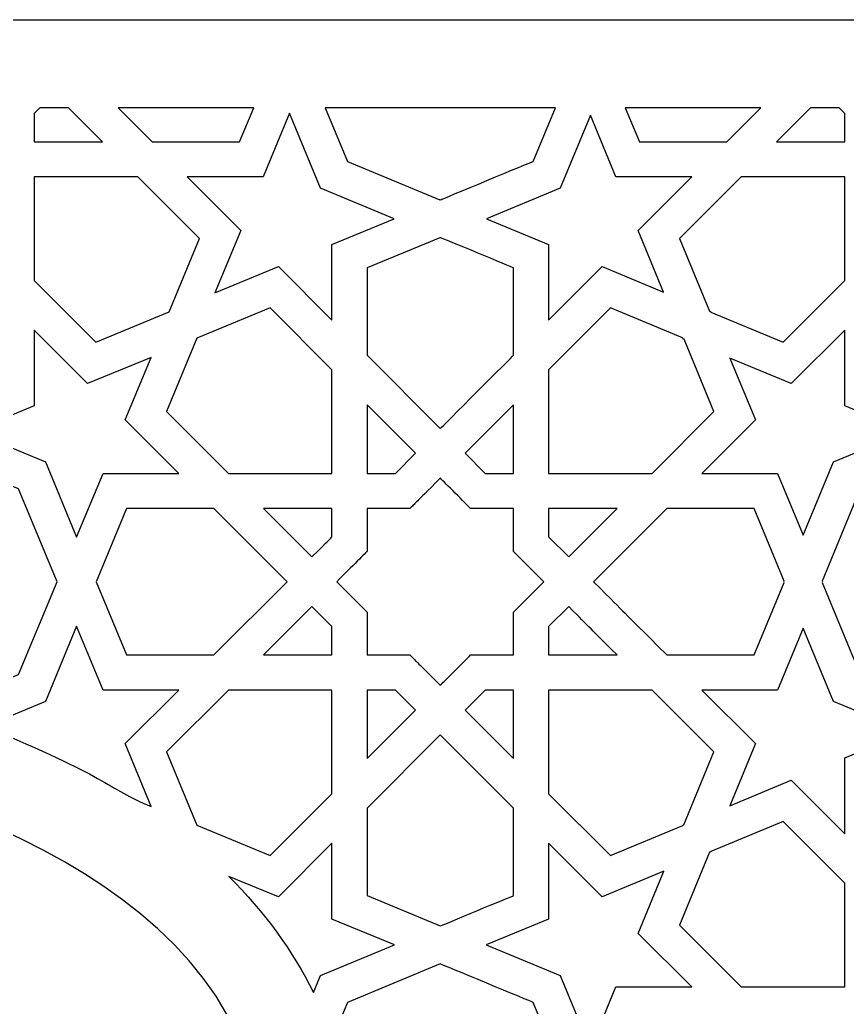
# Model space of a CAD drawing. Header units: millimetres. Extents: x -140 to 140, y -101 to 100.
# Drawn here: x 35.2 to 83.1, y 43 to 100.2 of the extents above; entities that cross this region are included whole.
import ezdxf

# ---------------------------------------------------------------- set-up
doc = ezdxf.new("R2010")
doc.units = ezdxf.units.MM
doc.header["$MEASUREMENT"] = 0
doc.layers.add('layer 1', color=7, linetype='Continuous')

msp = doc.modelspace()

# ---------------------------------------------------------------- linework, layer by layer
at = {"layer": 'layer 1', "color": 250}
for points, knots in [([(140.0147, 100.1536), (140.0147, 100.1536), (-139.8764, 100.1536), (-139.8764, 100.1536), (-139.8764, 100.1536), (-139.8764, 100.1536), (-139.8764, 99.5579), (-139.8764, 99.5579), (-139.8764, 99.5579), (-139.8764, 99.5579), (-139.8764, 88.9941), (-139.8764, 88.9941), (-139.8764, 88.9941), (-139.8764, 88.9941), (-139.8764, 86.6756), (-139.8764, 86.6756), (-139.8764, 86.6756), (-139.8764, 86.6756), (-139.8764, 84.1782), (-139.8764, 84.1782), (-139.8764, 84.1782), (-139.8764, 84.1782), (-139.8764, 81.5098), (-139.8764, 81.5098), (-139.8764, 81.5098), (-139.8764, 81.5098), (-139.8764, 75.6908), (-139.8764, 75.6908), (-139.8764, 75.6908), (-139.8764, 75.6908), (-139.8764, 72.556), (-139.8764, 72.556), (-139.8764, 72.556), (-139.8764, 72.556), (-139.8764, 69.2813), (-139.8764, 69.2813), (-139.8764, 69.2813), (-139.8764, 69.2813), (-139.8764, 65.8746), (-139.8764, 65.8746), (-139.8764, 65.8746), (-139.8764, 65.8746), (-139.8764, 62.3437), (-139.8764, 62.3437), (-139.8764, 62.3437), (-139.8764, 62.3437), (-139.8764, 58.6964), (-139.8764, 58.6964), (-139.8764, 58.6964), (-139.8764, 58.6964), (-139.8764, 54.9405), (-139.8764, 54.9405), (-139.8764, 54.9405), (-139.8764, 54.9405), (-139.8764, 51.0839), (-139.8764, 51.0839), (-139.8764, 51.0839), (-139.8764, 51.0839), (-139.8764, 47.1343), (-139.8764, 47.1343), (-139.8764, 47.1343), (-139.8764, 47.1343), (-139.8764, 38.9875), (-139.8764, 38.9875), (-139.8764, 38.9875), (-139.8764, 38.9875), (-139.8764, 34.806), (-139.8764, 34.806), (-139.8764, 34.806), (-139.8764, 34.806), (-139.8764, 21.9223), (-139.8764, 21.9223), (-139.8764, 21.9223), (-139.8764, 21.9223), (-139.8764, 17.5408), (-139.8764, 17.5408), (-139.8764, 17.5408), (-139.8764, 17.5408), (-139.8764, 13.1289), (-139.8764, 13.1289), (-139.8764, 13.1289), (-139.8764, 13.1289), (-139.8764, 8.6943), (-139.8764, 8.6943), (-139.8764, 8.6943), (-139.8764, 8.6943), (-139.8764, -9.1139), (-139.8764, -9.1139), (-139.8764, -9.1139), (-139.8764, -9.1139), (-139.8764, -13.5445), (-139.8764, -13.5445), (-139.8764, -13.5445), (-139.8764, -13.5445), (-139.8764, -17.9507), (-139.8764, -17.9507), (-139.8764, -17.9507), (-139.8764, -17.9507), (-139.8764, -22.3249), (-139.8764, -22.3249), (-139.8764, -22.3249), (-139.8764, -22.3249), (-139.8764, -35.177), (-139.8764, -35.177), (-139.8764, -35.177), (-139.8764, -35.177), (-139.8764, -39.3448), (-139.8764, -39.3448), (-139.8764, -39.3448), (-139.8764, -39.3448), (-139.8764, -43.4415), (-139.8764, -43.4415), (-139.8764, -43.4415), (-139.8764, -43.4415), (-139.8764, -47.4593), (-139.8764, -47.4593), (-139.8764, -47.4593), (-139.8764, -47.4593), (-139.8764, -51.3903), (-139.8764, -51.3903), (-139.8764, -51.3903), (-139.8764, -51.3903), (-139.8764, -55.2267), (-139.8764, -55.2267), (-139.8764, -55.2267), (-139.8764, -55.2267), (-139.8764, -58.9607), (-139.8764, -58.9607), (-139.8764, -58.9607), (-139.8764, -58.9607), (-139.8764, -62.5846), (-139.8764, -62.5846), (-139.8764, -62.5846), (-139.8764, -62.5846), (-139.8764, -66.0904), (-139.8764, -66.0904), (-139.8764, -66.0904), (-139.8764, -66.0904), (-139.8764, -69.4704), (-139.8764, -69.4704), (-139.8764, -69.4704), (-139.8764, -69.4704), (-139.8764, -72.7168), (-139.8764, -72.7168), (-139.8764, -72.7168), (-139.8764, -72.7168), (-139.8764, -75.8217), (-139.8764, -75.8217), (-139.8764, -75.8217), (-139.8764, -75.8217), (-139.8764, -78.7773), (-139.8764, -78.7773), (-139.8764, -78.7773), (-139.8764, -78.7773), (-139.8764, -81.5759), (-139.8764, -81.5759), (-139.8764, -81.5759), (-139.8764, -81.5759), (-139.8764, -84.2096), (-139.8764, -84.2096), (-139.8764, -84.2096), (-139.8764, -84.2096), (-139.8764, -86.6706), (-139.8764, -86.6706), (-139.8764, -86.6706), (-139.8764, -86.6706), (-139.8764, -88.951), (-139.8764, -88.951), (-139.8764, -88.951), (-139.8764, -88.951), (-139.8764, -91.0432), (-139.8764, -91.0432), (-139.8764, -91.0432), (-139.8764, -91.0432), (-139.8764, -92.9392), (-139.8764, -92.9392), (-139.8764, -92.9392), (-139.8764, -92.9392), (-139.8764, -94.6312), (-139.8764, -94.6312), (-139.8764, -94.6312), (-139.8764, -94.6312), (-139.8764, -96.1114), (-139.8764, -96.1114), (-139.8764, -96.1114), (-139.8764, -96.1114), (-139.8764, -97.3721), (-139.8764, -97.3721), (-139.8764, -97.3721), (-139.8764, -97.3721), (-139.8764, -98.4054), (-139.8764, -98.4054), (-139.8764, -98.4054), (-139.8764, -98.4054), (-139.8764, -99.2035), (-139.8764, -99.2035), (-139.8764, -99.2035), (-139.8764, -99.2035), (-139.8764, -99.7585), (-139.8764, -99.7585), (-139.8764, -99.7585), (-125.4025, -99.7585), (-115.0856, -101.2775), (-104.9426, -90.8851), (-104.9426, -90.8851), (-104.9426, -90.8851), (-104.9426, -90.8851), (-104.9426, -90.8851), (-104.9426, -90.8851), (-99.3937, -85.199), (-96.58, -77.8047), (-96.58, -70.3552), (-96.58, -70.3552), (-108.703, -65.4758), (-112.13, -49.9681), (-103.3724, -40.4213), (-103.3724, -40.4213), (-103.3724, -40.4213), (-103.3724, -40.4213), (-103.3724, -40.4213), (-103.3724, -40.4213), (-103.1942, -40.2272), (-103.0136, -40.0353), (-102.8277, -39.8487), (-102.8277, -39.8487), (-118.8351, -30.027), (-111.7826, -5.2691), (-93.066, -5.2691), (-93.066, -5.2691), (-91.9046, -5.2691), (-93.0533, -5.7411), (-92.8913, -1.01), (-92.8913, -1.01), (-92.8913, -1.01), (-92.8913, -1.01), (-92.8913, -1.01), (-92.8913, -1.01), (-92.6423, 6.1613), (-88.3232, 12.2537), (-82.3507, 15.1659), (-82.3507, 15.1659), (-82.3507, 15.1659), (-82.3507, 15.1659), (-82.3507, 15.1659), (-82.3507, 15.1659), (-79.7056, 16.4532), (-77.0304, 17.0286), (-74.1818, 17.0219), (-74.1818, 17.0219), (-74.1818, 17.0219), (-74.1878, 17.0282), (-74.1878, 17.0282), (-74.1878, 17.0282), (-71.8206, 17.0208), (-69.5498, 16.558), (-67.606, 15.8143), (-67.606, 15.8143), (-68.4502, 20.816), (-67.1788, 26.3663), (-63.591, 30.7107), (-63.591, 30.7107), (-58.7301, 36.6021), (-51.4724, 37.7797), (-48.9388, 37.4982), (-48.9388, 37.4982), (-47.4973, 44.909), (-40.9854, 50.1611), (-33.8967, 53.3344), (-33.8967, 53.3344), (-19.2454, 59.8922), (-14.2201, 57.6693), (0.0691, 71.2862), (0.0691, 71.2862), (10.1692, 61.6652), (16.9316, 59.6579), (16.9316, 59.6579), (16.9316, 59.6579), (26.1976, 55.9276), (46.2287, 52.1452), (49.0774, 37.4982), (49.0774, 37.4982), (58.7142, 38.2951), (69.875, 28.4177), (67.7443, 15.8143), (67.7443, 15.8143), (67.7443, 15.8143), (67.7443, 15.8143), (67.7443, 15.8143), (67.7443, 15.8143), (69.6852, 16.5569), (71.9578, 17.0282), (74.416, 17.0282), (74.416, 17.0282), (74.416, 17.0282), (74.4093, 17.0215), (74.4093, 17.0215), (74.4093, 17.0215), (85.429, 16.9997), (93.865, 7.4821), (92.977, -3.1895), (92.977, -3.1895), (92.977, -3.7056), (92.6867, -5.2828), (92.6867, -5.2828), (92.6867, -5.2828), (99.399, -4.7448), (107.836, -9.2844), (110.8149, -17.7211), (110.8149, -17.7211), (110.8149, -17.7211), (110.8149, -17.7211), (110.8149, -17.7211), (110.8149, -17.7211), (111.2054, -18.8274), (111.4749, -19.9058), (111.6492, -21.0132), (111.6492, -21.0132), (111.6492, -21.0132), (111.6492, -21.0128), (111.6492, -21.0128), (111.6492, -21.0128), (112.3047, -25.1806), (111.5215, -29.4859), (109.4616, -33.1198), (109.4616, -33.1198), (109.4616, -33.1198), (109.4616, -33.1198), (109.4616, -33.1198), (109.4616, -33.1198), (107.957, -35.7734), (105.7243, -38.1561), (102.9659, -39.8487), (102.9659, -39.8487), (106.5265, -43.4178), (108.416, -48.1912), (108.4195, -53.0218), (108.4195, -53.0218), (108.4195, -53.0218), (108.4195, -53.0218), (108.4195, -53.0218), (108.4195, -53.0218), (108.4195, -60.9148), (103.5053, -67.6246), (96.7183, -70.3552), (96.7183, -70.3552), (96.7183, -73.8145), (97.3487, -77.3483), (98.5488, -80.5825), (98.5488, -80.5825), (98.5488, -80.5825), (98.5488, -80.5828), (98.5488, -80.5828), (98.5488, -80.5828), (103.335, -92.5481), (113.6932, -99.411), (125.2848, -99.7373), (125.2848, -99.7373), (125.2848, -99.7373), (125.2848, -99.7373), (125.2848, -99.7373), (125.2848, -99.7373), (126.3202, -99.7662), (123.9841, -99.7585), (140.0147, -99.7585), (140.0147, -99.7585), (140.0147, -99.7585), (140.0147, -99.2351), (140.0147, -99.2351), (140.0147, -99.2351), (140.0147, -99.2351), (140.0147, -98.4707), (140.0147, -98.4707), (140.0147, -98.4707), (140.0147, -98.4707), (140.0147, -97.4729), (140.0147, -97.4729), (140.0147, -97.4729), (140.0147, -97.4729), (140.0147, -96.2495), (140.0147, -96.2495), (140.0147, -96.2495), (140.0147, -96.2495), (140.0147, -94.8081), (140.0147, -94.8081), (140.0147, -94.8081), (140.0147, -94.8081), (140.0147, -93.1563), (140.0147, -93.1563), (140.0147, -93.1563), (140.0147, -93.1563), (140.0147, -91.3019), (140.0147, -91.3019), (140.0147, -91.3019), (140.0147, -91.3019), (140.0147, -89.2525), (140.0147, -89.2525), (140.0147, -89.2525), (140.0147, -89.2525), (140.0147, -87.0157), (140.0147, -87.0157), (140.0147, -87.0157), (140.0147, -87.0157), (140.0147, -84.5993), (140.0147, -84.5993), (140.0147, -84.5993), (140.0147, -84.5993), (140.0147, -79.2581), (140.0147, -79.2581), (140.0147, -79.2581), (140.0147, -79.2581), (140.0147, -76.3486), (140.0147, -76.3486), (140.0147, -76.3486), (140.0147, -76.3486), (140.0147, -73.2902), (140.0147, -73.2902), (140.0147, -73.2902), (140.0147, -73.2902), (140.0147, -70.0904), (140.0147, -70.0904), (140.0147, -70.0904), (140.0147, -70.0904), (140.0147, -66.757), (140.0147, -66.757), (140.0147, -66.757), (140.0147, -66.757), (140.0147, -63.2976), (140.0147, -63.2976), (140.0147, -63.2976), (140.0147, -63.2976), (140.0147, -59.7198), (140.0147, -59.7198), (140.0147, -59.7198), (140.0147, -59.7198), (140.0147, -56.0314), (140.0147, -56.0314), (140.0147, -56.0314), (140.0147, -56.0314), (140.0147, -52.2399), (140.0147, -52.2399), (140.0147, -52.2399), (140.0147, -52.2399), (140.0147, -48.3532), (140.0147, -48.3532), (140.0147, -48.3532), (140.0147, -48.3532), (140.0147, -44.3788), (140.0147, -44.3788), (140.0147, -44.3788), (140.0147, -44.3788), (140.0147, -36.1976), (140.0147, -36.1976), (140.0147, -36.1976), (140.0147, -36.1976), (140.0147, -32.0062), (140.0147, -32.0062), (140.0147, -32.0062), (140.0147, -32.0062), (140.0147, -19.1207), (140.0147, -19.1207), (140.0147, -19.1207), (140.0147, -19.1207), (140.0147, -14.7473), (140.0147, -14.7473), (140.0147, -14.7473), (140.0147, -14.7473), (140.0147, -10.3476), (140.0147, -10.3476), (140.0147, -10.3476), (140.0147, -10.3476), (140.0147, -5.9292), (140.0147, -5.9292), (140.0147, -5.9292), (140.0147, -5.9292), (140.0147, -1.4999), (140.0147, -1.4999), (140.0147, -1.4999), (140.0147, -1.4999), (140.0147, 2.9328), (140.0147, 2.9328), (140.0147, 2.9328), (140.0147, 2.9328), (140.0147, 7.3612), (140.0147, 7.3612), (140.0147, 7.3612), (140.0147, 7.3612), (140.0147, 11.7775), (140.0147, 11.7775), (140.0147, 11.7775), (140.0147, 11.7775), (140.0147, 16.1741), (140.0147, 16.1741), (140.0147, 16.1741), (140.0147, 16.1741), (140.0147, 20.5435), (140.0147, 20.5435), (140.0147, 20.5435), (140.0147, 20.5435), (140.0147, 33.4107), (140.0147, 33.4107), (140.0147, 33.4107), (140.0147, 33.4107), (140.0147, 37.594), (140.0147, 37.594), (140.0147, 37.594), (140.0147, 37.594), (140.0147, 45.7558), (140.0147, 45.7558), (140.0147, 45.7558), (140.0147, 45.7558), (140.0147, 49.719), (140.0147, 49.719), (140.0147, 49.719), (140.0147, 49.719), (140.0147, 53.5936), (140.0147, 53.5936), (140.0147, 53.5936), (140.0147, 53.5936), (140.0147, 57.3718), (140.0147, 57.3718), (140.0147, 57.3718), (140.0147, 57.3718), (140.0147, 61.046), (140.0147, 61.046), (140.0147, 61.046), (140.0147, 61.046), (140.0147, 64.6085), (140.0147, 64.6085), (140.0147, 64.6085), (140.0147, 64.6085), (140.0147, 68.0517), (140.0147, 68.0517), (140.0147, 68.0517), (140.0147, 68.0517), (140.0147, 71.3679), (140.0147, 71.3679), (140.0147, 71.3679), (140.0147, 71.3679), (140.0147, 77.5884), (140.0147, 77.5884), (140.0147, 77.5884), (140.0147, 77.5884), (140.0147, 80.4776), (140.0147, 80.4776), (140.0147, 80.4776), (140.0147, 80.4776), (140.0147, 83.209), (140.0147, 83.209), (140.0147, 83.209), (140.0147, 83.209), (140.0147, 88.1681), (140.0147, 88.1681), (140.0147, 88.1681), (140.0147, 88.1681), (140.0147, 90.3805), (140.0147, 90.3805), (140.0147, 90.3805), (140.0147, 90.3805), (140.0147, 92.4045), (140.0147, 92.4045), (140.0147, 92.4045), (140.0147, 92.4045), (140.0147, 94.2325), (140.0147, 94.2325), (140.0147, 94.2325), (140.0147, 94.2325), (140.0147, 95.8568), (140.0147, 95.8568), (140.0147, 95.8568), (140.0147, 95.8568), (140.0147, 97.2698), (140.0147, 97.2698), (140.0147, 97.2698), (140.0147, 97.2698), (140.0147, 98.4637), (140.0147, 98.4637), (140.0147, 98.4637), (140.0147, 98.4637), (140.0147, 99.431), (140.0147, 99.431), (140.0147, 99.431), (140.0147, 99.431), (140.0147, 100.1536), (140.0147, 100.1536)], [0, 0, 0, 0, 0.0068027, 0.0068027, 0.0068027, 0.0068027, 0.0136054, 0.0136054, 0.0136054, 0.0136054, 0.0204082, 0.0204082, 0.0204082, 0.0204082, 0.0272109, 0.0272109, 0.0272109, 0.0272109, 0.0340136, 0.0340136, 0.0340136, 0.0340136, 0.0408163, 0.0408163, 0.0408163, 0.0408163, 0.047619, 0.047619, 0.047619, 0.047619, 0.0544218, 0.0544218, 0.0544218, 0.0544218, 0.0612245, 0.0612245, 0.0612245, 0.0612245, 0.0680272, 0.0680272, 0.0680272, 0.0680272, 0.0748299, 0.0748299, 0.0748299, 0.0748299, 0.0816327, 0.0816327, 0.0816327, 0.0816327, 0.0884354, 0.0884354, 0.0884354, 0.0884354, 0.0952381, 0.0952381, 0.0952381, 0.0952381, 0.1020408, 0.1020408, 0.1020408, 0.1020408, 0.1088435, 0.1088435, 0.1088435, 0.1088435, 0.1156463, 0.1156463, 0.1156463, 0.1156463, 0.122449, 0.122449, 0.122449, 0.122449, 0.1292517, 0.1292517, 0.1292517, 0.1292517, 0.1360544, 0.1360544, 0.1360544, 0.1360544, 0.1428571, 0.1428571, 0.1428571, 0.1428571, 0.1496599, 0.1496599, 0.1496599, 0.1496599, 0.1564626, 0.1564626, 0.1564626, 0.1564626, 0.1632653, 0.1632653, 0.1632653, 0.1632653, 0.170068, 0.170068, 0.170068, 0.170068, 0.1768707, 0.1768707, 0.1768707, 0.1768707, 0.1836735, 0.1836735, 0.1836735, 0.1836735, 0.1904762, 0.1904762, 0.1904762, 0.1904762, 0.1972789, 0.1972789, 0.1972789, 0.1972789, 0.2040816, 0.2040816, 0.2040816, 0.2040816, 0.2108844, 0.2108844, 0.2108844, 0.2108844, 0.2176871, 0.2176871, 0.2176871, 0.2176871, 0.2244898, 0.2244898, 0.2244898, 0.2244898, 0.2312925, 0.2312925, 0.2312925, 0.2312925, 0.2380952, 0.2380952, 0.2380952, 0.2380952, 0.244898, 0.244898, 0.244898, 0.244898, 0.2517007, 0.2517007, 0.2517007, 0.2517007, 0.2585034, 0.2585034, 0.2585034, 0.2585034, 0.2653061, 0.2653061, 0.2653061, 0.2653061, 0.2721088, 0.2721088, 0.2721088, 0.2721088, 0.2789116, 0.2789116, 0.2789116, 0.2789116, 0.2857143, 0.2857143, 0.2857143, 0.2857143, 0.292517, 0.292517, 0.292517, 0.292517, 0.2993197, 0.2993197, 0.2993197, 0.2993197, 0.3061224, 0.3061224, 0.3061224, 0.3061224, 0.3129252, 0.3129252, 0.3129252, 0.3129252, 0.3197279, 0.3197279, 0.3197279, 0.3197279, 0.3265306, 0.3265306, 0.3265306, 0.3265306, 0.3333333, 0.3333333, 0.3333333, 0.3333333, 0.3401361, 0.3401361, 0.3401361, 0.3401361, 0.3469388, 0.3469388, 0.3469388, 0.3469388, 0.3537415, 0.3537415, 0.3537415, 0.3537415, 0.3605442, 0.3605442, 0.3605442, 0.3605442, 0.3673469, 0.3673469, 0.3673469, 0.3673469, 0.3741497, 0.3741497, 0.3741497, 0.3741497, 0.3809524, 0.3809524, 0.3809524, 0.3809524, 0.3877551, 0.3877551, 0.3877551, 0.3877551, 0.3945578, 0.3945578, 0.3945578, 0.3945578, 0.4013605, 0.4013605, 0.4013605, 0.4013605, 0.4081633, 0.4081633, 0.4081633, 0.4081633, 0.414966, 0.414966, 0.414966, 0.414966, 0.4217687, 0.4217687, 0.4217687, 0.4217687, 0.4285714, 0.4285714, 0.4285714, 0.4285714, 0.4353741, 0.4353741, 0.4353741, 0.4353741, 0.4421769, 0.4421769, 0.4421769, 0.4421769, 0.4489796, 0.4489796, 0.4489796, 0.4489796, 0.4557823, 0.4557823, 0.4557823, 0.4557823, 0.462585, 0.462585, 0.462585, 0.462585, 0.4693878, 0.4693878, 0.4693878, 0.4693878, 0.4761905, 0.4761905, 0.4761905, 0.4761905, 0.4829932, 0.4829932, 0.4829932, 0.4829932, 0.4897959, 0.4897959, 0.4897959, 0.4897959, 0.4965986, 0.4965986, 0.4965986, 0.4965986, 0.5034014, 0.5034014, 0.5034014, 0.5034014, 0.5102041, 0.5102041, 0.5102041, 0.5102041, 0.5170068, 0.5170068, 0.5170068, 0.5170068, 0.5238095, 0.5238095, 0.5238095, 0.5238095, 0.5306122, 0.5306122, 0.5306122, 0.5306122, 0.537415, 0.537415, 0.537415, 0.537415, 0.5442177, 0.5442177, 0.5442177, 0.5442177, 0.5510204, 0.5510204, 0.5510204, 0.5510204, 0.5578231, 0.5578231, 0.5578231, 0.5578231, 0.5646259, 0.5646259, 0.5646259, 0.5646259, 0.5714286, 0.5714286, 0.5714286, 0.5714286, 0.5782313, 0.5782313, 0.5782313, 0.5782313, 0.585034, 0.585034, 0.585034, 0.585034, 0.5918367, 0.5918367, 0.5918367, 0.5918367, 0.5986395, 0.5986395, 0.5986395, 0.5986395, 0.6054422, 0.6054422, 0.6054422, 0.6054422, 0.6122449, 0.6122449, 0.6122449, 0.6122449, 0.6190476, 0.6190476, 0.6190476, 0.6190476, 0.6258503, 0.6258503, 0.6258503, 0.6258503, 0.6326531, 0.6326531, 0.6326531, 0.6326531, 0.6394558, 0.6394558, 0.6394558, 0.6394558, 0.6462585, 0.6462585, 0.6462585, 0.6462585, 0.6530612, 0.6530612, 0.6530612, 0.6530612, 0.6598639, 0.6598639, 0.6598639, 0.6598639, 0.6666667, 0.6666667, 0.6666667, 0.6666667, 0.6734694, 0.6734694, 0.6734694, 0.6734694, 0.6802721, 0.6802721, 0.6802721, 0.6802721, 0.6870748, 0.6870748, 0.6870748, 0.6870748, 0.6938776, 0.6938776, 0.6938776, 0.6938776, 0.7006803, 0.7006803, 0.7006803, 0.7006803, 0.707483, 0.707483, 0.707483, 0.707483, 0.7142857, 0.7142857, 0.7142857, 0.7142857, 0.7210884, 0.7210884, 0.7210884, 0.7210884, 0.7278912, 0.7278912, 0.7278912, 0.7278912, 0.7346939, 0.7346939, 0.7346939, 0.7346939, 0.7414966, 0.7414966, 0.7414966, 0.7414966, 0.7482993, 0.7482993, 0.7482993, 0.7482993, 0.755102, 0.755102, 0.755102, 0.755102, 0.7619048, 0.7619048, 0.7619048, 0.7619048, 0.7687075, 0.7687075, 0.7687075, 0.7687075, 0.7755102, 0.7755102, 0.7755102, 0.7755102, 0.7823129, 0.7823129, 0.7823129, 0.7823129, 0.7891156, 0.7891156, 0.7891156, 0.7891156, 0.7959184, 0.7959184, 0.7959184, 0.7959184, 0.8027211, 0.8027211, 0.8027211, 0.8027211, 0.8095238, 0.8095238, 0.8095238, 0.8095238, 0.8163265, 0.8163265, 0.8163265, 0.8163265, 0.8231293, 0.8231293, 0.8231293, 0.8231293, 0.829932, 0.829932, 0.829932, 0.829932, 0.8367347, 0.8367347, 0.8367347, 0.8367347, 0.8435374, 0.8435374, 0.8435374, 0.8435374, 0.8503401, 0.8503401, 0.8503401, 0.8503401, 0.8571429, 0.8571429, 0.8571429, 0.8571429, 0.8639456, 0.8639456, 0.8639456, 0.8639456, 0.8707483, 0.8707483, 0.8707483, 0.8707483, 0.877551, 0.877551, 0.877551, 0.877551, 0.8843537, 0.8843537, 0.8843537, 0.8843537, 0.8911565, 0.8911565, 0.8911565, 0.8911565, 0.8979592, 0.8979592, 0.8979592, 0.8979592, 0.9047619, 0.9047619, 0.9047619, 0.9047619, 0.9115646, 0.9115646, 0.9115646, 0.9115646, 0.9183673, 0.9183673, 0.9183673, 0.9183673, 0.9251701, 0.9251701, 0.9251701, 0.9251701, 0.9319728, 0.9319728, 0.9319728, 0.9319728, 0.9387755, 0.9387755, 0.9387755, 0.9387755, 0.9455782, 0.9455782, 0.9455782, 0.9455782, 0.952381, 0.952381, 0.952381, 0.952381, 0.9591837, 0.9591837, 0.9591837, 0.9591837, 0.9659864, 0.9659864, 0.9659864, 0.9659864, 0.9727891, 0.9727891, 0.9727891, 0.9727891, 0.9795918, 0.9795918, 0.9795918, 0.9795918, 0.9863946, 0.9863946, 0.9863946, 0.9863946, 1, 1, 1, 1]), ([(38.0545, 95.0609), (38.0545, 95.0609), (40.0237, 93.0896), (40.0237, 93.0896), (40.0237, 93.0896), (40.0237, 93.0896), (36.0606, 93.0896), (36.0606, 93.0896), (36.0606, 93.0896), (36.0606, 93.0896), (36.0606, 94.7314), (36.0606, 94.7314), (36.0606, 94.7314), (36.0606, 94.7314), (36.389, 95.0609), (36.389, 95.0609), (36.389, 95.0609), (36.389, 95.0609), (38.0545, 95.0609), (38.0545, 95.0609)], [0, 0, 0, 0, 0.1666667, 0.1666667, 0.1666667, 0.1666667, 0.3333333, 0.3333333, 0.3333333, 0.3333333, 0.5, 0.5, 0.5, 0.5, 0.6666667, 0.6666667, 0.6666667, 0.6666667, 1, 1, 1, 1]), ([(48.7666, 95.0609), (48.7666, 95.0609), (47.9506, 93.0896), (47.9506, 93.0896), (47.9506, 93.0896), (47.9506, 93.0896), (42.8949, 93.0896), (42.8949, 93.0896), (42.8949, 93.0896), (42.8949, 93.0896), (40.925, 95.0609), (40.925, 95.0609), (40.925, 95.0609), (40.925, 95.0609), (48.7666, 95.0609), (48.7666, 95.0609)], [0, 0, 0, 0, 0.2, 0.2, 0.2, 0.2, 0.4, 0.4, 0.4, 0.4, 0.6, 0.6, 0.6, 0.6, 1, 1, 1, 1]), ([(66.2256, 95.0609), (66.2256, 95.0609), (64.9393, 91.9519), (64.9393, 91.9519), (64.9393, 91.9519), (64.9143, 91.9413), (59.6145, 89.7449), (59.5898, 89.7347), (59.5898, 89.7347), (59.5898, 89.7347), (59.5658, 89.7446), (59.5658, 89.7446), (59.5658, 89.7446), (59.5658, 89.7446), (59.5418, 89.7347), (59.5418, 89.7347), (59.5418, 89.7347), (59.5418, 89.7347), (54.1916, 91.9519), (54.1916, 91.9519), (54.1916, 91.9519), (54.1916, 91.9519), (52.9054, 95.0609), (52.9054, 95.0609), (52.9054, 95.0609), (57.7977, 95.0609), (61.4475, 95.0609), (66.2256, 95.0609)], [0, 0, 0, 0, 0.125, 0.125, 0.125, 0.125, 0.25, 0.25, 0.25, 0.25, 0.375, 0.375, 0.375, 0.375, 0.5, 0.5, 0.5, 0.5, 0.625, 0.625, 0.625, 0.625, 0.75, 0.75, 0.75, 0.75, 1, 1, 1, 1]), ([(78.112, 95.0609), (78.112, 95.0609), (76.1414, 93.0885), (76.1414, 93.0885), (76.1414, 93.0885), (76.1414, 93.0885), (71.0858, 93.0885), (71.0858, 93.0885), (71.0858, 93.0885), (71.0858, 93.0885), (70.2694, 95.0609), (70.2694, 95.0609), (70.2694, 95.0609), (70.2694, 95.0609), (78.112, 95.0609), (78.112, 95.0609)], [0, 0, 0, 0, 0.2, 0.2, 0.2, 0.2, 0.4, 0.4, 0.4, 0.4, 0.6, 0.6, 0.6, 0.6, 1, 1, 1, 1]), ([(82.647, 95.0609), (82.647, 95.0609), (82.9758, 94.7314), (82.9758, 94.7314), (82.9758, 94.7314), (82.9758, 94.7314), (82.9758, 93.0896), (82.9758, 93.0896), (82.9758, 93.0896), (82.9758, 93.0896), (79.0123, 93.0885), (79.0123, 93.0885), (79.0123, 93.0885), (79.0123, 93.0885), (80.983, 95.0609), (80.983, 95.0609), (80.983, 95.0609), (80.983, 95.0609), (82.647, 95.0609), (82.647, 95.0609)], [0, 0, 0, 0, 0.1666667, 0.1666667, 0.1666667, 0.1666667, 0.3333333, 0.3333333, 0.3333333, 0.3333333, 0.5, 0.5, 0.5, 0.5, 0.6666667, 0.6666667, 0.6666667, 0.6666667, 1, 1, 1, 1]), ([(50.1985, 85.8608), (50.1985, 85.8608), (46.5268, 84.3389), (46.5268, 84.3389), (46.5268, 84.3389), (46.5268, 84.3389), (48.024, 87.9549), (48.024, 87.9549), (48.024, 87.9549), (48.024, 87.9549), (44.9245, 91.0572), (44.9245, 91.0572), (44.9245, 91.0572), (45.4769, 91.0572), (48.7705, 91.0572), (49.3067, 91.0572), (49.3067, 91.0572), (49.3067, 91.0572), (50.836, 94.7515), (50.836, 94.7515), (50.836, 94.7515), (50.836, 94.7515), (52.6387, 90.3968), (52.6387, 90.3968), (52.6387, 90.3968), (52.6387, 90.3968), (56.8889, 88.6347), (56.8889, 88.6347), (56.8889, 88.6347), (56.8889, 88.6347), (53.2973, 87.1456), (53.2973, 87.1456), (53.2973, 87.1456), (53.2973, 86.5932), (53.2973, 83.2983), (53.2973, 82.7596), (53.2973, 82.7596), (53.2973, 82.7596), (50.1985, 85.8608), (50.1985, 85.8608)], [0, 0, 0, 0, 0.0909091, 0.0909091, 0.0909091, 0.0909091, 0.1818182, 0.1818182, 0.1818182, 0.1818182, 0.2727273, 0.2727273, 0.2727273, 0.2727273, 0.3636364, 0.3636364, 0.3636364, 0.3636364, 0.4545455, 0.4545455, 0.4545455, 0.4545455, 0.5454545, 0.5454545, 0.5454545, 0.5454545, 0.6363636, 0.6363636, 0.6363636, 0.6363636, 0.7272727, 0.7272727, 0.7272727, 0.7272727, 0.8181818, 0.8181818, 0.8181818, 0.8181818, 1, 1, 1, 1]), ([(68.2473, 94.6369), (68.2473, 94.6369), (69.7297, 91.0562), (69.7297, 91.0562), (69.7297, 91.0562), (69.7297, 91.0562), (74.1112, 91.0562), (74.1112, 91.0562), (74.1112, 91.0562), (74.1112, 91.0562), (71.0127, 87.956), (71.0127, 87.956), (71.0127, 87.956), (71.0127, 87.956), (72.4898, 84.3862), (72.4898, 84.3862), (72.4898, 84.3862), (72.4898, 84.3862), (68.9328, 85.8608), (68.9328, 85.8608), (68.9328, 85.8608), (68.9328, 85.8608), (65.8336, 82.7596), (65.8336, 82.7596), (65.8336, 82.7596), (65.8336, 83.3127), (65.8336, 86.6087), (65.8336, 87.1456), (65.8336, 87.1456), (65.8336, 87.1456), (62.2423, 88.6347), (62.2423, 88.6347), (62.2423, 88.6347), (62.2423, 88.6347), (66.493, 90.3968), (66.493, 90.3968), (66.493, 90.3968), (66.493, 90.3968), (68.2473, 94.6369), (68.2473, 94.6369)], [0, 0, 0, 0, 0.0909091, 0.0909091, 0.0909091, 0.0909091, 0.1818182, 0.1818182, 0.1818182, 0.1818182, 0.2727273, 0.2727273, 0.2727273, 0.2727273, 0.3636364, 0.3636364, 0.3636364, 0.3636364, 0.4545455, 0.4545455, 0.4545455, 0.4545455, 0.5454545, 0.5454545, 0.5454545, 0.5454545, 0.6363636, 0.6363636, 0.6363636, 0.6363636, 0.7272727, 0.7272727, 0.7272727, 0.7272727, 0.8181818, 0.8181818, 0.8181818, 0.8181818, 1, 1, 1, 1]), ([(36.0606, 91.0572), (36.0606, 91.0572), (42.0543, 91.0572), (42.0543, 91.0572), (42.0543, 91.0572), (42.0543, 91.0572), (45.6286, 87.479), (45.6286, 87.479), (45.6286, 87.479), (45.6286, 87.479), (43.8736, 83.2379), (43.8736, 83.2379), (43.8736, 83.2379), (43.8736, 83.2379), (39.6353, 81.4811), (39.6353, 81.4811), (39.6353, 81.4811), (39.6353, 81.4811), (36.0606, 85.0586), (36.0606, 85.0586), (36.0606, 85.0586), (36.0606, 85.0586), (36.0606, 91.0572), (36.0606, 91.0572)], [0, 0, 0, 0, 0.1428571, 0.1428571, 0.1428571, 0.1428571, 0.2857143, 0.2857143, 0.2857143, 0.2857143, 0.4285714, 0.4285714, 0.4285714, 0.4285714, 0.5714286, 0.5714286, 0.5714286, 0.5714286, 0.7142857, 0.7142857, 0.7142857, 0.7142857, 1, 1, 1, 1]), ([(82.9758, 85.0586), (82.9758, 85.0586), (79.4011, 81.4811), (79.4011, 81.4811), (79.4011, 81.4811), (79.4011, 81.4811), (75.221, 83.2132), (75.221, 83.2132), (75.221, 83.2132), (75.221, 83.2132), (75.1999, 83.263), (75.1999, 83.263), (75.1999, 83.263), (75.1999, 83.263), (75.142, 83.287), (75.142, 83.287), (75.142, 83.287), (75.142, 83.287), (73.4074, 87.4787), (73.4074, 87.4787), (73.4074, 87.4787), (73.4074, 87.4787), (76.9821, 91.0562), (76.9821, 91.0562), (76.9821, 91.0562), (76.9821, 91.0562), (82.9758, 91.0572), (82.9758, 91.0572), (82.9758, 91.0572), (82.9758, 91.0572), (82.9758, 85.0586), (82.9758, 85.0586)], [0, 0, 0, 0, 0.1111111, 0.1111111, 0.1111111, 0.1111111, 0.2222222, 0.2222222, 0.2222222, 0.2222222, 0.3333333, 0.3333333, 0.3333333, 0.3333333, 0.4444444, 0.4444444, 0.4444444, 0.4444444, 0.5555556, 0.5555556, 0.5555556, 0.5555556, 0.6666667, 0.6666667, 0.6666667, 0.6666667, 0.7777778, 0.7777778, 0.7777778, 0.7777778, 1, 1, 1, 1]), ([(63.8037, 85.7885), (63.8037, 85.7885), (63.8037, 80.7279), (63.8037, 80.7279), (63.8037, 80.7279), (63.7342, 80.6584), (59.6353, 76.5556), (59.5658, 76.4861), (59.5658, 76.4861), (59.5658, 76.4861), (55.3275, 80.7279), (55.3275, 80.7279), (55.3275, 80.7279), (55.3275, 80.7279), (55.3275, 85.7885), (55.3275, 85.7885), (55.3275, 85.7885), (55.3275, 85.7885), (59.5418, 87.5348), (59.5418, 87.5348), (59.5418, 87.5348), (59.5418, 87.5348), (59.5658, 87.5249), (59.5658, 87.5249), (59.5658, 87.5249), (59.5658, 87.5249), (59.5898, 87.5348), (59.5898, 87.5348), (59.5898, 87.5348), (59.6145, 87.5249), (63.779, 85.7987), (63.8037, 85.7885)], [0, 0, 0, 0, 0.1111111, 0.1111111, 0.1111111, 0.1111111, 0.2222222, 0.2222222, 0.2222222, 0.2222222, 0.3333333, 0.3333333, 0.3333333, 0.3333333, 0.4444444, 0.4444444, 0.4444444, 0.4444444, 0.5555556, 0.5555556, 0.5555556, 0.5555556, 0.6666667, 0.6666667, 0.6666667, 0.6666667, 0.7777778, 0.7777778, 0.7777778, 0.7777778, 1, 1, 1, 1]), ([(47.3036, 73.8879), (47.3036, 73.8879), (43.7296, 77.4658), (43.7296, 77.4658), (43.7296, 77.4658), (43.7296, 77.4658), (45.4847, 81.7076), (45.4847, 81.7076), (45.4847, 81.7076), (45.4847, 81.7076), (49.7226, 83.4637), (49.7226, 83.4637), (49.7226, 83.4637), (49.7226, 83.4637), (53.2973, 79.8865), (53.2973, 79.8865), (53.2973, 79.8865), (53.2973, 79.8865), (53.2973, 73.8879), (53.2973, 73.8879), (53.2973, 73.8879), (53.2973, 73.8879), (47.3036, 73.8879), (47.3036, 73.8879)], [0, 0, 0, 0, 0.1428571, 0.1428571, 0.1428571, 0.1428571, 0.2857143, 0.2857143, 0.2857143, 0.2857143, 0.4285714, 0.4285714, 0.4285714, 0.4285714, 0.5714286, 0.5714286, 0.5714286, 0.5714286, 0.7142857, 0.7142857, 0.7142857, 0.7142857, 1, 1, 1, 1]), ([(71.827, 73.8879), (71.827, 73.8879), (65.8336, 73.8879), (65.8336, 73.8879), (65.8336, 73.8879), (65.8336, 73.8879), (65.8336, 79.8865), (65.8336, 79.8865), (65.8336, 79.8865), (65.8336, 79.8865), (69.408, 83.4637), (69.408, 83.4637), (69.408, 83.4637), (69.408, 83.4637), (73.5884, 81.7316), (73.5884, 81.7316), (73.5884, 81.7316), (73.5884, 81.7316), (73.6092, 81.6815), (73.6092, 81.6815), (73.6092, 81.6815), (73.6092, 81.6815), (73.6674, 81.6568), (73.6674, 81.6568), (73.6674, 81.6568), (73.6674, 81.6568), (75.4017, 77.4661), (75.4017, 77.4661), (75.4017, 77.4661), (75.4017, 77.4661), (71.827, 73.8879), (71.827, 73.8879)], [0, 0, 0, 0, 0.1111111, 0.1111111, 0.1111111, 0.1111111, 0.2222222, 0.2222222, 0.2222222, 0.2222222, 0.3333333, 0.3333333, 0.3333333, 0.3333333, 0.4444444, 0.4444444, 0.4444444, 0.4444444, 0.5555556, 0.5555556, 0.5555556, 0.5555556, 0.6666667, 0.6666667, 0.6666667, 0.6666667, 0.7777778, 0.7777778, 0.7777778, 0.7777778, 1, 1, 1, 1]), ([(36.7192, 74.548), (36.7192, 74.548), (32.469, 76.3101), (32.469, 76.3101), (32.469, 76.3101), (32.469, 76.3101), (36.0606, 77.7992), (36.0606, 77.7992), (36.0606, 77.7992), (36.0606, 77.7992), (36.0606, 82.1852), (36.0606, 82.1852), (36.0606, 82.1852), (36.0606, 82.1852), (39.1594, 79.0843), (39.1594, 79.0843), (39.1594, 79.0843), (39.1594, 79.0843), (42.8314, 80.6062), (42.8314, 80.6062), (42.8314, 80.6062), (42.8314, 80.6062), (41.3346, 76.9881), (41.3346, 76.9881), (41.3346, 76.9881), (41.3346, 76.9881), (44.4334, 73.8879), (44.4334, 73.8879), (44.4334, 73.8879), (43.881, 73.8879), (40.5874, 73.8879), (40.0512, 73.8879), (40.0512, 73.8879), (40.0512, 73.8879), (38.5219, 70.1926), (38.5219, 70.1926), (38.5219, 70.1926), (38.5219, 70.1926), (36.7192, 74.548), (36.7192, 74.548)], [0, 0, 0, 0, 0.0909091, 0.0909091, 0.0909091, 0.0909091, 0.1818182, 0.1818182, 0.1818182, 0.1818182, 0.2727273, 0.2727273, 0.2727273, 0.2727273, 0.3636364, 0.3636364, 0.3636364, 0.3636364, 0.4545455, 0.4545455, 0.4545455, 0.4545455, 0.5454545, 0.5454545, 0.5454545, 0.5454545, 0.6363636, 0.6363636, 0.6363636, 0.6363636, 0.7272727, 0.7272727, 0.7272727, 0.7272727, 0.8181818, 0.8181818, 0.8181818, 0.8181818, 1, 1, 1, 1]), ([(86.5674, 76.3101), (86.5674, 76.3101), (82.3165, 74.548), (82.3165, 74.548), (82.3165, 74.548), (82.3165, 74.548), (80.5617, 70.3079), (80.5617, 70.3079), (80.5617, 70.3079), (80.5617, 70.3079), (79.0797, 73.8879), (79.0797, 73.8879), (79.0797, 73.8879), (78.5311, 73.8879), (75.2461, 73.8879), (74.6975, 73.8879), (74.6975, 73.8879), (74.6975, 73.8879), (77.7963, 76.9899), (77.7963, 76.9899), (77.7963, 76.9899), (77.7963, 76.9899), (76.3192, 80.5586), (76.3192, 80.5586), (76.3192, 80.5586), (76.3192, 80.5586), (79.8773, 79.0843), (79.8773, 79.0843), (79.8773, 79.0843), (79.8773, 79.0843), (82.9758, 82.1852), (82.9758, 82.1852), (82.9758, 82.1852), (82.9758, 82.1852), (82.9758, 77.7992), (82.9758, 77.7992), (82.9758, 77.7992), (82.9758, 77.7992), (86.5674, 76.3101), (86.5674, 76.3101)], [0, 0, 0, 0, 0.0909091, 0.0909091, 0.0909091, 0.0909091, 0.1818182, 0.1818182, 0.1818182, 0.1818182, 0.2727273, 0.2727273, 0.2727273, 0.2727273, 0.3636364, 0.3636364, 0.3636364, 0.3636364, 0.4545455, 0.4545455, 0.4545455, 0.4545455, 0.5454545, 0.5454545, 0.5454545, 0.5454545, 0.6363636, 0.6363636, 0.6363636, 0.6363636, 0.7272727, 0.7272727, 0.7272727, 0.7272727, 0.8181818, 0.8181818, 0.8181818, 0.8181818, 1, 1, 1, 1]), ([(58.1304, 75.0496), (58.1304, 75.0496), (56.9697, 73.8879), (56.9697, 73.8879), (56.9697, 73.8879), (56.9697, 73.8879), (55.3275, 73.8879), (55.3275, 73.8879), (55.3275, 73.8879), (55.3275, 73.8879), (55.3275, 77.8542), (55.3275, 77.8542), (55.3275, 77.8542), (55.3275, 77.8542), (58.1304, 75.0496), (58.1304, 75.0496)], [0, 0, 0, 0, 0.2, 0.2, 0.2, 0.2, 0.4, 0.4, 0.4, 0.4, 0.6, 0.6, 0.6, 0.6, 1, 1, 1, 1]), ([(63.8037, 77.8542), (63.8037, 77.8542), (63.8037, 73.8879), (63.8037, 73.8879), (63.8037, 73.8879), (63.8037, 73.8879), (62.1616, 73.8879), (62.1616, 73.8879), (62.1616, 73.8879), (62.1616, 73.8879), (61.0009, 75.0496), (61.0009, 75.0496), (61.0009, 75.0496), (61.0009, 75.0496), (63.8037, 77.8542), (63.8037, 77.8542)], [0, 0, 0, 0, 0.2, 0.2, 0.2, 0.2, 0.4, 0.4, 0.4, 0.4, 0.6, 0.6, 0.6, 0.6, 1, 1, 1, 1]), ([(24.3325, 62.4449), (24.3325, 62.4449), (22.2095, 67.5764), (22.2095, 67.5764), (22.2095, 67.5764), (22.2095, 67.5764), (22.2253, 67.6148), (22.2253, 67.6148), (22.2253, 67.6148), (22.2253, 67.6148), (22.2095, 67.6533), (22.2095, 67.6533), (22.2095, 67.6533), (22.2095, 67.6533), (24.4186, 72.9936), (24.4186, 72.9936), (24.4186, 72.9936), (24.4186, 72.9936), (29.7684, 75.2108), (29.7684, 75.2108), (29.7684, 75.2108), (29.7684, 75.2108), (29.7921, 75.2006), (29.7921, 75.2006), (29.7921, 75.2006), (29.7921, 75.2006), (29.8161, 75.2108), (29.8161, 75.2108), (29.8161, 75.2108), (29.8161, 75.2108), (35.1663, 72.9936), (35.1663, 72.9936), (35.1663, 72.9936), (35.1663, 72.9936), (37.3916, 67.6148), (37.3916, 67.6148), (37.3916, 67.6148), (37.3916, 67.6148), (35.1663, 62.2367), (35.1663, 62.2367), (35.1663, 62.2367), (35.1663, 62.2367), (30.4997, 60.3028), (30.4997, 60.3028), (30.4997, 60.3028), (28.3654, 61.1039), (26.4527, 61.7435), (24.3325, 62.4449)], [0, 0, 0, 0, 0.0769231, 0.0769231, 0.0769231, 0.0769231, 0.1538462, 0.1538462, 0.1538462, 0.1538462, 0.2307692, 0.2307692, 0.2307692, 0.2307692, 0.3076923, 0.3076923, 0.3076923, 0.3076923, 0.3846154, 0.3846154, 0.3846154, 0.3846154, 0.4615385, 0.4615385, 0.4615385, 0.4615385, 0.5384615, 0.5384615, 0.5384615, 0.5384615, 0.6153846, 0.6153846, 0.6153846, 0.6153846, 0.6923077, 0.6923077, 0.6923077, 0.6923077, 0.7692308, 0.7692308, 0.7692308, 0.7692308, 0.8461538, 0.8461538, 0.8461538, 0.8461538, 1, 1, 1, 1]), ([(81.6606, 67.6533), (81.6606, 67.6533), (83.8697, 72.9936), (83.8697, 72.9936), (83.8697, 72.9936), (83.8697, 72.9936), (89.2196, 75.2108), (89.2196, 75.2108), (89.2196, 75.2108), (89.2196, 75.2108), (89.2436, 75.2006), (89.2436, 75.2006), (89.2436, 75.2006), (89.2436, 75.2006), (89.2676, 75.2108), (89.2676, 75.2108), (89.2676, 75.2108), (89.2676, 75.2108), (94.6178, 72.9936), (94.6178, 72.9936), (94.6178, 72.9936), (94.6178, 72.9936), (96.8428, 67.6148), (96.8428, 67.6148), (96.8428, 67.6148), (96.8428, 67.6148), (94.6178, 62.2367), (94.6178, 62.2367), (94.6178, 62.2367), (94.6178, 62.2367), (89.2436, 60.0093), (89.2436, 60.0093), (89.2436, 60.0093), (89.2436, 60.0093), (83.8697, 62.2367), (83.8697, 62.2367), (83.8697, 62.2367), (83.8697, 62.2367), (81.6606, 67.5764), (81.6606, 67.5764), (81.6606, 67.5764), (81.6606, 67.5764), (81.6765, 67.6148), (81.6765, 67.6148), (81.6765, 67.6148), (81.6765, 67.6148), (81.6606, 67.6533), (81.6606, 67.6533)], [0, 0, 0, 0, 0.0769231, 0.0769231, 0.0769231, 0.0769231, 0.1538462, 0.1538462, 0.1538462, 0.1538462, 0.2307692, 0.2307692, 0.2307692, 0.2307692, 0.3076923, 0.3076923, 0.3076923, 0.3076923, 0.3846154, 0.3846154, 0.3846154, 0.3846154, 0.4615385, 0.4615385, 0.4615385, 0.4615385, 0.5384615, 0.5384615, 0.5384615, 0.5384615, 0.6153846, 0.6153846, 0.6153846, 0.6153846, 0.6923077, 0.6923077, 0.6923077, 0.6923077, 0.7692308, 0.7692308, 0.7692308, 0.7692308, 0.8461538, 0.8461538, 0.8461538, 0.8461538, 1, 1, 1, 1]), ([(55.3275, 69.372), (55.3275, 70.8484), (55.3275, 70.3831), (55.3275, 71.8559), (55.3275, 71.8559), (56.7944, 71.8559), (56.3379, 71.8559), (57.81, 71.8559), (57.81, 71.8559), (58.2524, 72.299), (57.9709, 72.0171), (59.5658, 73.6131), (59.5658, 73.6131), (59.6441, 73.5344), (60.8348, 72.3427), (61.3209, 71.8559), (61.3209, 71.8559), (61.3209, 71.8559), (63.8037, 71.8559), (63.8037, 71.8559), (63.8037, 71.8559), (63.8037, 71.8559), (63.8037, 69.372), (63.8037, 69.372), (63.8037, 69.372), (63.8037, 69.372), (65.5595, 67.6148), (65.5595, 67.6148), (65.5595, 67.6148), (65.5595, 67.6148), (63.8037, 65.858), (63.8037, 65.858), (63.8037, 65.858), (63.8037, 64.9983), (63.8037, 65.5673), (63.8037, 63.3734), (63.8037, 63.3734), (62.3365, 63.3734), (62.7934, 63.3734), (61.3209, 63.3734), (61.3209, 63.3734), (60.8736, 62.9253), (59.6505, 61.7008), (59.5658, 61.6162), (59.5658, 61.6162), (57.9709, 63.2121), (58.2524, 62.9303), (57.81, 63.3734), (57.81, 63.3734), (56.3351, 63.3734), (56.7993, 63.3734), (55.3275, 63.3734), (55.3275, 63.3734), (55.3275, 64.8385), (55.3275, 64.3841), (55.3275, 65.8573), (55.3275, 65.8573), (55.3275, 65.8573), (53.5714, 67.6148), (53.5714, 67.6148), (53.5714, 67.6148), (54.4103, 68.4541), (55.3272, 69.3713), (55.3275, 69.372)], [0, 0, 0, 0, 0.0588235, 0.0588235, 0.0588235, 0.0588235, 0.1176471, 0.1176471, 0.1176471, 0.1176471, 0.1764706, 0.1764706, 0.1764706, 0.1764706, 0.2352941, 0.2352941, 0.2352941, 0.2352941, 0.2941176, 0.2941176, 0.2941176, 0.2941176, 0.3529412, 0.3529412, 0.3529412, 0.3529412, 0.4117647, 0.4117647, 0.4117647, 0.4117647, 0.4705882, 0.4705882, 0.4705882, 0.4705882, 0.5294118, 0.5294118, 0.5294118, 0.5294118, 0.5882353, 0.5882353, 0.5882353, 0.5882353, 0.6470588, 0.6470588, 0.6470588, 0.6470588, 0.7058824, 0.7058824, 0.7058824, 0.7058824, 0.7647059, 0.7647059, 0.7647059, 0.7647059, 0.8235294, 0.8235294, 0.8235294, 0.8235294, 0.8823529, 0.8823529, 0.8823529, 0.8823529, 1, 1, 1, 1]), ([(41.4073, 71.8559), (41.4073, 71.8559), (46.4629, 71.8559), (46.4629, 71.8559), (46.4629, 71.8559), (46.4629, 71.8559), (50.7005, 67.6148), (50.7005, 67.6148), (50.7005, 67.6148), (50.7005, 67.6148), (46.4629, 63.3734), (46.4629, 63.3734), (46.4629, 63.3734), (46.4629, 63.3734), (41.4073, 63.3734), (41.4073, 63.3734), (41.4073, 63.3734), (41.4073, 63.3734), (39.6522, 67.6138), (39.6522, 67.6138), (39.6522, 67.6138), (39.6522, 67.6138), (41.4073, 71.8559), (41.4073, 71.8559)], [0, 0, 0, 0, 0.1428571, 0.1428571, 0.1428571, 0.1428571, 0.2857143, 0.2857143, 0.2857143, 0.2857143, 0.4285714, 0.4285714, 0.4285714, 0.4285714, 0.5714286, 0.5714286, 0.5714286, 0.5714286, 0.7142857, 0.7142857, 0.7142857, 0.7142857, 1, 1, 1, 1]), ([(52.1367, 69.051), (52.1367, 69.051), (52.1363, 69.0517), (52.1363, 69.0517), (52.1363, 69.0517), (52.1363, 69.0517), (52.1356, 69.051), (52.1356, 69.051), (52.1356, 69.051), (52.1356, 69.051), (49.3342, 71.8559), (49.3342, 71.8559), (49.3342, 71.8559), (49.3342, 71.8559), (53.2973, 71.8559), (53.2973, 71.8559), (53.2973, 71.8559), (53.2973, 71.8559), (53.2973, 70.2134), (53.2973, 70.2134), (53.2973, 70.2134), (53.002, 69.917), (53.2335, 70.1488), (52.1367, 69.051)], [0, 0, 0, 0, 0.1428571, 0.1428571, 0.1428571, 0.1428571, 0.2857143, 0.2857143, 0.2857143, 0.2857143, 0.4285714, 0.4285714, 0.4285714, 0.4285714, 0.5714286, 0.5714286, 0.5714286, 0.5714286, 0.7142857, 0.7142857, 0.7142857, 0.7142857, 1, 1, 1, 1]), ([(69.7967, 71.8559), (69.7967, 71.8559), (66.9946, 69.051), (66.9946, 69.051), (66.9946, 69.051), (66.9946, 69.051), (65.8336, 70.2134), (65.8336, 70.2134), (65.8336, 70.2134), (65.8336, 70.2134), (65.8336, 71.8559), (65.8336, 71.8559), (65.8336, 71.8559), (65.8336, 71.8559), (69.7967, 71.8559), (69.7967, 71.8559)], [0, 0, 0, 0, 0.2, 0.2, 0.2, 0.2, 0.4, 0.4, 0.4, 0.4, 0.6, 0.6, 0.6, 0.6, 1, 1, 1, 1]), ([(79.4628, 67.5764), (79.4628, 67.5764), (77.7236, 63.3734), (77.7236, 63.3734), (77.7236, 63.3734), (77.7236, 63.3734), (72.668, 63.3734), (72.668, 63.3734), (72.668, 63.3734), (69.6831, 66.361), (70.6388, 65.4043), (68.4297, 67.6148), (68.4297, 67.6148), (68.4297, 67.6148), (72.668, 71.8559), (72.668, 71.8559), (72.668, 71.8559), (72.668, 71.8559), (77.7236, 71.8559), (77.7236, 71.8559), (77.7236, 71.8559), (77.7236, 71.8559), (79.4628, 67.6533), (79.4628, 67.6533), (79.4628, 67.6533), (79.4628, 67.6533), (79.447, 67.6148), (79.447, 67.6148), (79.447, 67.6148), (79.447, 67.6148), (79.4628, 67.5764), (79.4628, 67.5764)], [0, 0, 0, 0, 0.1111111, 0.1111111, 0.1111111, 0.1111111, 0.2222222, 0.2222222, 0.2222222, 0.2222222, 0.3333333, 0.3333333, 0.3333333, 0.3333333, 0.4444444, 0.4444444, 0.4444444, 0.4444444, 0.5555556, 0.5555556, 0.5555556, 0.5555556, 0.6666667, 0.6666667, 0.6666667, 0.6666667, 0.7777778, 0.7777778, 0.7777778, 0.7777778, 1, 1, 1, 1]), ([(49.3335, 63.3734), (49.3335, 63.3734), (52.1363, 66.1779), (52.1363, 66.1779), (52.1363, 66.1779), (52.1363, 66.1779), (53.2973, 65.0159), (53.2973, 65.0159), (53.2973, 65.0159), (53.2973, 65.0159), (53.2973, 63.3734), (53.2973, 63.3734), (53.2973, 63.3734), (53.2973, 63.3734), (49.3335, 63.3734), (49.3335, 63.3734)], [0, 0, 0, 0, 0.2, 0.2, 0.2, 0.2, 0.4, 0.4, 0.4, 0.4, 0.6, 0.6, 0.6, 0.6, 1, 1, 1, 1]), ([(66.9946, 66.1779), (68.4283, 64.7425), (67.8042, 65.3669), (69.7974, 63.3734), (69.7974, 63.3734), (69.7974, 63.3734), (65.8336, 63.3734), (65.8336, 63.3734), (65.8336, 63.3734), (65.8336, 63.3734), (65.8336, 65.017), (65.8336, 65.017), (65.8336, 65.017), (65.8336, 65.017), (66.9946, 66.1779), (66.9946, 66.1779)], [0, 0, 0, 0, 0.2, 0.2, 0.2, 0.2, 0.4, 0.4, 0.4, 0.4, 0.6, 0.6, 0.6, 0.6, 1, 1, 1, 1]), ([(33.225, 59.2332), (33.225, 59.2332), (36.7192, 60.6817), (36.7192, 60.6817), (36.7192, 60.6817), (36.7192, 60.6817), (38.5212, 65.036), (38.5212, 65.036), (38.5212, 65.036), (38.5212, 65.036), (40.0512, 61.341), (40.0512, 61.341), (40.0512, 61.341), (40.0512, 61.341), (44.4334, 61.341), (44.4334, 61.341), (44.4334, 61.341), (44.4334, 61.341), (41.3346, 58.2404), (41.3346, 58.2404), (41.3346, 58.2404), (41.3346, 58.2404), (42.841, 54.5998), (42.841, 54.5998), (42.841, 54.5998), (40.193, 55.6973), (40.3902, 56.2973), (33.225, 59.2332)], [0, 0, 0, 0, 0.125, 0.125, 0.125, 0.125, 0.25, 0.25, 0.25, 0.25, 0.375, 0.375, 0.375, 0.375, 0.5, 0.5, 0.5, 0.5, 0.625, 0.625, 0.625, 0.625, 0.75, 0.75, 0.75, 0.75, 1, 1, 1, 1]), ([(79.8766, 56.1259), (79.8766, 56.1259), (76.3097, 54.6471), (76.3097, 54.6471), (76.3097, 54.6471), (76.3097, 54.6471), (77.797, 58.2404), (77.797, 58.2404), (77.797, 58.2404), (77.797, 58.2404), (74.6986, 61.341), (74.6986, 61.341), (74.6986, 61.341), (74.6986, 61.341), (79.0797, 61.341), (79.0797, 61.341), (79.0797, 61.341), (79.0797, 61.341), (80.5617, 64.9214), (80.5617, 64.9214), (80.5617, 64.9214), (80.5617, 64.9214), (82.3165, 60.6817), (82.3165, 60.6817), (82.3165, 60.6817), (82.3165, 60.6817), (86.5918, 58.9097), (86.5918, 58.9097), (86.5918, 58.9097), (86.5918, 58.9097), (82.9758, 57.41), (82.9758, 57.41), (82.9758, 57.41), (82.9758, 56.8579), (82.9758, 53.563), (82.9758, 53.0246), (82.9758, 53.0246), (82.9758, 53.0246), (79.8766, 56.1259), (79.8766, 56.1259)], [0, 0, 0, 0, 0.0909091, 0.0909091, 0.0909091, 0.0909091, 0.1818182, 0.1818182, 0.1818182, 0.1818182, 0.2727273, 0.2727273, 0.2727273, 0.2727273, 0.3636364, 0.3636364, 0.3636364, 0.3636364, 0.4545455, 0.4545455, 0.4545455, 0.4545455, 0.5454545, 0.5454545, 0.5454545, 0.5454545, 0.6363636, 0.6363636, 0.6363636, 0.6363636, 0.7272727, 0.7272727, 0.7272727, 0.7272727, 0.8181818, 0.8181818, 0.8181818, 0.8181818, 1, 1, 1, 1]), ([(47.3036, 61.341), (47.3036, 61.341), (53.2973, 61.341), (53.2973, 61.341), (53.2973, 61.341), (53.2973, 61.341), (53.2973, 55.3424), (53.2973, 55.3424), (53.2973, 55.3424), (53.2973, 55.3424), (49.7226, 51.7649), (49.7226, 51.7649), (49.7226, 51.7649), (49.7226, 51.7649), (45.4847, 53.522), (45.4847, 53.522), (45.4847, 53.522), (45.4847, 53.522), (43.7296, 57.7635), (43.7296, 57.7635), (43.7296, 57.7635), (43.7296, 57.7635), (47.3036, 61.341), (47.3036, 61.341)], [0, 0, 0, 0, 0.1428571, 0.1428571, 0.1428571, 0.1428571, 0.2857143, 0.2857143, 0.2857143, 0.2857143, 0.4285714, 0.4285714, 0.4285714, 0.4285714, 0.5714286, 0.5714286, 0.5714286, 0.5714286, 0.7142857, 0.7142857, 0.7142857, 0.7142857, 1, 1, 1, 1]), ([(58.1304, 60.1793), (58.1304, 60.1793), (55.3275, 57.374), (55.3275, 57.374), (55.3275, 57.374), (55.3275, 57.374), (55.3275, 61.341), (55.3275, 61.341), (55.3275, 61.341), (55.3275, 61.341), (56.9697, 61.341), (56.9697, 61.341), (56.9697, 61.341), (56.9697, 61.341), (58.1304, 60.1793), (58.1304, 60.1793)], [0, 0, 0, 0, 0.2, 0.2, 0.2, 0.2, 0.4, 0.4, 0.4, 0.4, 0.6, 0.6, 0.6, 0.6, 1, 1, 1, 1]), ([(63.8037, 61.341), (63.8037, 61.341), (63.8037, 57.374), (63.8037, 57.374), (63.8037, 57.374), (63.8037, 57.374), (61.0009, 60.1793), (61.0009, 60.1793), (61.0009, 60.1793), (61.0009, 60.1793), (62.1616, 61.341), (62.1616, 61.341), (62.1616, 61.341), (62.1616, 61.341), (63.8037, 61.341), (63.8037, 61.341)], [0, 0, 0, 0, 0.2, 0.2, 0.2, 0.2, 0.4, 0.4, 0.4, 0.4, 0.6, 0.6, 0.6, 0.6, 1, 1, 1, 1]), ([(71.827, 61.341), (71.827, 61.341), (75.4024, 57.7635), (75.4024, 57.7635), (75.4024, 57.7635), (75.4024, 57.7635), (73.6575, 53.5478), (73.6575, 53.5478), (73.6575, 53.5478), (73.6575, 53.5478), (73.6088, 53.5273), (73.6088, 53.5273), (73.6088, 53.5273), (73.6088, 53.5273), (73.5979, 53.5009), (73.5979, 53.5009), (73.5979, 53.5009), (73.5979, 53.5009), (69.408, 51.7649), (69.408, 51.7649), (69.408, 51.7649), (69.408, 51.7649), (65.8336, 55.3424), (65.8336, 55.3424), (65.8336, 55.3424), (65.8336, 55.3424), (65.8336, 61.341), (65.8336, 61.341), (65.8336, 61.341), (65.8336, 61.341), (71.827, 61.341), (71.827, 61.341)], [0, 0, 0, 0, 0.1111111, 0.1111111, 0.1111111, 0.1111111, 0.2222222, 0.2222222, 0.2222222, 0.2222222, 0.3333333, 0.3333333, 0.3333333, 0.3333333, 0.4444444, 0.4444444, 0.4444444, 0.4444444, 0.5555556, 0.5555556, 0.5555556, 0.5555556, 0.6666667, 0.6666667, 0.6666667, 0.6666667, 0.7777778, 0.7777778, 0.7777778, 0.7777778, 1, 1, 1, 1]), ([(55.3275, 54.5007), (55.3275, 54.5007), (59.5658, 58.7432), (59.5658, 58.7432), (59.5658, 58.7432), (59.6353, 58.6737), (63.7342, 54.5701), (63.8037, 54.5007), (63.8037, 54.5007), (63.8037, 54.5007), (63.8037, 49.4404), (63.8037, 49.4404), (63.8037, 49.4404), (63.7381, 49.4132), (59.6307, 47.7111), (59.5658, 47.6843), (59.5658, 47.6843), (59.5658, 47.6843), (55.3275, 49.4404), (55.3275, 49.4404), (55.3275, 49.4404), (55.3275, 49.4404), (55.3275, 54.5007), (55.3275, 54.5007)], [0, 0, 0, 0, 0.1428571, 0.1428571, 0.1428571, 0.1428571, 0.2857143, 0.2857143, 0.2857143, 0.2857143, 0.4285714, 0.4285714, 0.4285714, 0.4285714, 0.5714286, 0.5714286, 0.5714286, 0.5714286, 0.7142857, 0.7142857, 0.7142857, 0.7142857, 1, 1, 1, 1]), ([(75.1522, 51.9462), (75.1522, 51.9462), (75.1999, 51.9659), (75.1999, 51.9659), (75.1999, 51.9659), (75.1999, 51.9659), (75.2108, 51.9924), (75.2108, 51.9924), (75.2108, 51.9924), (75.2108, 51.9924), (79.4011, 53.7288), (79.4011, 53.7288), (79.4011, 53.7288), (79.4011, 53.7288), (82.9758, 50.1516), (82.9758, 50.1516), (82.9758, 50.1516), (82.9758, 50.1516), (82.9758, 44.153), (82.9758, 44.153), (82.9758, 44.153), (82.9758, 44.153), (76.9821, 44.153), (76.9821, 44.153), (76.9821, 44.153), (76.9821, 44.153), (73.4074, 47.7305), (73.4074, 47.7305), (73.4074, 47.7305), (73.4074, 47.7305), (75.1522, 51.9462), (75.1522, 51.9462)], [0, 0, 0, 0, 0.1111111, 0.1111111, 0.1111111, 0.1111111, 0.2222222, 0.2222222, 0.2222222, 0.2222222, 0.3333333, 0.3333333, 0.3333333, 0.3333333, 0.4444444, 0.4444444, 0.4444444, 0.4444444, 0.5555556, 0.5555556, 0.5555556, 0.5555556, 0.6666667, 0.6666667, 0.6666667, 0.6666667, 0.7777778, 0.7777778, 0.7777778, 0.7777778, 1, 1, 1, 1]), ([(50.1996, 49.3681), (50.1996, 49.3681), (53.2973, 52.469), (53.2973, 52.469), (53.2973, 52.469), (53.2973, 52.469), (53.2973, 48.0829), (53.2973, 48.0829), (53.2973, 48.0829), (53.2973, 48.0829), (56.9129, 46.5843), (56.9129, 46.5843), (56.9129, 46.5843), (56.9129, 46.5843), (52.639, 44.8116), (52.639, 44.8116), (52.639, 44.8116), (52.639, 44.8116), (52.2337, 43.8319), (52.2337, 43.8319), (52.2337, 43.8319), (51.0364, 46.2287), (49.3797, 48.4971), (47.3332, 50.5559), (47.3332, 50.5559), (47.3332, 50.5559), (50.1996, 49.3681), (50.1996, 49.3681)], [0, 0, 0, 0, 0.125, 0.125, 0.125, 0.125, 0.25, 0.25, 0.25, 0.25, 0.375, 0.375, 0.375, 0.375, 0.5, 0.5, 0.5, 0.5, 0.625, 0.625, 0.625, 0.625, 0.75, 0.75, 0.75, 0.75, 1, 1, 1, 1]), ([(65.8336, 48.0829), (65.8336, 48.0829), (65.8336, 52.469), (65.8336, 52.469), (65.8336, 52.469), (65.8336, 52.469), (68.9328, 49.3681), (68.9328, 49.3681), (68.9328, 49.3681), (68.9328, 49.3681), (72.4994, 50.8469), (72.4994, 50.8469), (72.4994, 50.8469), (72.4994, 50.8469), (71.0127, 47.2532), (71.0127, 47.2532), (71.0127, 47.2532), (71.0127, 47.2532), (74.1112, 44.153), (74.1112, 44.153), (74.1112, 44.153), (74.1112, 44.153), (69.7297, 44.153), (69.7297, 44.153), (69.7297, 44.153), (69.7297, 44.153), (68.2473, 40.5723), (68.2473, 40.5723), (68.2473, 40.5723), (68.2473, 40.5723), (66.493, 44.8116), (66.493, 44.8116), (66.493, 44.8116), (66.493, 44.8116), (62.218, 46.5843), (62.218, 46.5843), (62.218, 46.5843), (62.218, 46.5843), (65.8336, 48.0829), (65.8336, 48.0829)], [0, 0, 0, 0, 0.0909091, 0.0909091, 0.0909091, 0.0909091, 0.1818182, 0.1818182, 0.1818182, 0.1818182, 0.2727273, 0.2727273, 0.2727273, 0.2727273, 0.3636364, 0.3636364, 0.3636364, 0.3636364, 0.4545455, 0.4545455, 0.4545455, 0.4545455, 0.5454545, 0.5454545, 0.5454545, 0.5454545, 0.6363636, 0.6363636, 0.6363636, 0.6363636, 0.7272727, 0.7272727, 0.7272727, 0.7272727, 0.8181818, 0.8181818, 0.8181818, 0.8181818, 1, 1, 1, 1]), ([(53.7513, 42.1926), (53.7513, 42.1926), (54.1919, 43.2573), (54.1919, 43.2573), (54.1919, 43.2573), (54.1919, 43.2573), (59.5658, 45.4844), (59.5658, 45.4844), (59.5658, 45.4844), (59.6311, 45.4575), (64.8744, 43.2844), (64.9393, 43.2573), (64.9393, 43.2573), (66.2545, 40.0787), (66.3444, 39.8611), (67.1488, 37.9169), (67.1488, 37.9169), (67.1488, 37.9169), (67.1325, 37.8785), (67.1325, 37.8785), (67.1325, 37.8785), (67.1325, 37.8785), (67.1488, 37.8404), (67.1488, 37.8404), (67.1488, 37.8404), (67.1488, 37.8404), (66.2044, 35.5579), (66.2044, 35.5579), (66.2044, 35.5579), (62.8248, 38.9686), (58.4743, 41.2994), (53.7513, 42.1926)], [0, 0, 0, 0, 0.1111111, 0.1111111, 0.1111111, 0.1111111, 0.2222222, 0.2222222, 0.2222222, 0.2222222, 0.3333333, 0.3333333, 0.3333333, 0.3333333, 0.4444444, 0.4444444, 0.4444444, 0.4444444, 0.5555556, 0.5555556, 0.5555556, 0.5555556, 0.6666667, 0.6666667, 0.6666667, 0.6666667, 0.7777778, 0.7777778, 0.7777778, 0.7777778, 1, 1, 1, 1])]:
    msp.add_open_spline(points, degree=3, knots=knots, dxfattribs=at)

doc.saveas('drawing.dxf')
